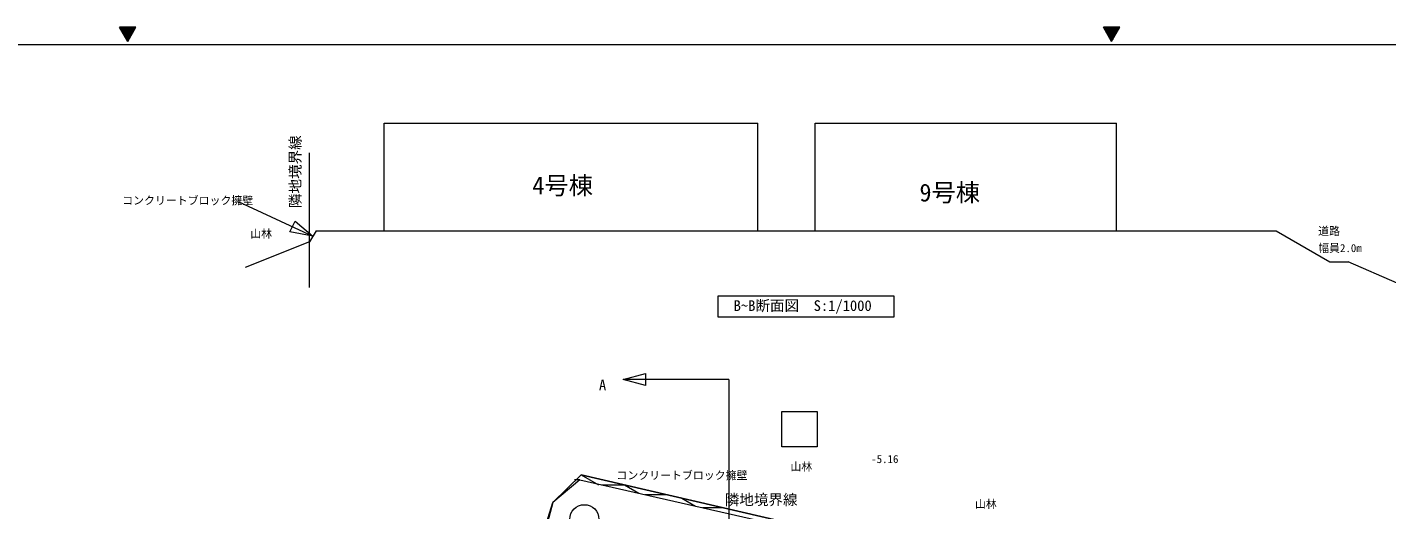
# Model space of a CAD drawing. Units: millimetres, scale not verified. Extents: x -309732 to 250332, y -218215 to 176215.
# Drawn here: x -182651 to 9106, y 108078 to 176215 of the extents above; entities that cross this region are included whole.
import ezdxf
from ezdxf.enums import TextEntityAlignment as Align

# ---------------------------------------------------------------- set-up
doc = ezdxf.new("R2010")
doc.units = ezdxf.units.MM
doc.header["$LTSCALE"] = 1000
for name, color, linetype, lineweight in [('0-1__0-0_', 5, 'Continuous', 9), ('0-4_一般', 7, 'Continuous', 9), ('0-5_寸法', 7, 'Continuous', 9)]:
    doc.layers.add(name, color=color, linetype=linetype, lineweight=lineweight)
doc.styles.add('ＭＳ ゴシック', font='')
doc.styles.get('ＭＳ ゴシック').set_extended_font_data('MS Gothic')

msp = doc.modelspace()

# ---------------------------------------------------------------- linework, layer by layer
at = {"layer": '0-1__0-0_'}
for p, q in [((-168466, 174215), (-169620, 176215)), ((-167311, 176215), (-169620, 176215)), ((-169610, 176196), (-169591, 176215)), ((-169558, 176106), (-169450, 176215)), ((-169506, 176017), (-169308, 176215)), ((-169454, 175927), (-169167, 176215)), ((-169403, 175838), (-169025, 176215)), ((-169351, 175748), (-168884, 176215)), ((-169299, 175658), (-168742, 176215)), ((-169247, 175568), (-168601, 176215)), ((-169196, 175479), (-168460, 176215)), ((-169144, 175389), (-168318, 176215)), ((-169092, 175300), (-168177, 176215)), ((-169040, 175210), (-168035, 176215)), ((-168989, 175120), (-167894, 176215)), ((-168937, 175031), (-167753, 176215)), ((-168885, 174941), (-167611, 176215)), ((-168833, 174851), (-167470, 176215)), ((-168782, 174762), (-167328, 176215)), ((-168730, 174672), (-167481, 175921)), ((-168678, 174582), (-167674, 175586)), ((-168626, 174493), (-167867, 175252)), ((-168574, 174403), (-168060, 174917)), ((-168523, 174313), (-168254, 174582)), ((-168466, 174215), (-167311, 176215)), ((-29700, 174215), (-30855, 176215)), ((-28545, 176215), (-30855, 176215)), ((-30844, 176196), (-30825, 176215)), ((-30792, 176106), (-30684, 176215)), ((-30740, 176017), (-30542, 176215)), ((-30689, 175927), (-30401, 176215)), ((-30637, 175838), (-30260, 176215)), ((-30585, 175748), (-30118, 176215)), ((-30533, 175658), (-29977, 176215)), ((-30482, 175568), (-29835, 176215)), ((-30430, 175479), (-29694, 176215)), ((-30378, 175389), (-29552, 176215)), ((-30326, 175300), (-29411, 176215)), ((-30274, 175210), (-29270, 176215)), ((-30223, 175120), (-29128, 176215)), ((-30171, 175031), (-28987, 176215)), ((-30119, 174941), (-28845, 176215)), ((-30068, 174851), (-28704, 176215)), ((-30016, 174762), (-28562, 176215)), ((-29964, 174672), (-28715, 175921)), ((-29912, 174582), (-28908, 175586)), ((-29860, 174493), (-29101, 175252)), ((-29809, 174403), (-29294, 174917)), ((-29757, 174313), (-29488, 174582)), ((-29700, 174215), (-28545, 176215)), ((247832, 173715), (-307232, 173715)), ((-168471, 174224), (-168447, 174248)), ((-29705, 174224), (-29681, 174248))]:
    msp.add_line(p, q, dxfattribs=at)
at = {"layer": '0-4_一般'}
for p, q in [((-132317, 162673), (-79597, 162673)), ((-132317, 147473), (-132317, 162673)), ((-79597, 147473), (-79597, 162673)), ((-71538, 162673), (-28998, 162673)), ((-71538, 147473), (-71538, 162673)), ((-28998, 147473), (-28998, 162673)), ((-142812, 139473), (-142812, 158473)), ((-152812, 151573), (-142362, 146694)), ((-141872, 147473), (-6508, 147473)), ((-83689, 126473), (-98612, 126473)), ((-83689, 126473), (-83689, -151027)), ((-104712, 112320), (-105462, 112320)), ((-104512, 113020), (-102062, 111605)), ((-101630, 111620), (-98362, 111620)), ((-98425, 111605), (-96387, 110429)), ((-95512, 110230), (-92506, 110230)), ((-90312, 109720), (-88395, 108614)), ((-87412, 108390), (-84588, 108390))]:
    msp.add_line(p, q, dxfattribs=at)
for points in [[(-141912, 147473), (-142812, 145914), (-151912, 142273)], [(-6508, 147473), (1051, 143109), (3666, 143109)], [(11338, 138773), (10587, 140073), (3666, 143109)], [(-104512, 113020), (-108512, 109120), (-111112, 100820), (-116412, 57320), (-119512, 54220), (-122612, 53071), (-143312, 41120), (-144412, 38020), (-142812, 21420), (-142812, -9680), (-135162, -21430), (-124612, -32230), (-124862, -52780), (-143712, -87630), (-152117, -105027), (-157160, -126727), (-99079, -138357), (-18612, -146580), (-6832, -149318), (-4010, -144380), (12588, -148112)], [(-104712, 112320), (-108512, 109120), (-110612, 101170), (-115012, 56820), (-118112, 53020), (-141312, 40120), (-142062, 38270), (-142062, 35120), (-142062, 33520), (-142062, -8080), (-132612, -23980)], [(-104712, 112320), (-66412, 103620), (-33412, 102420), (-5312, 73520), (6388, 34520)], [(-44012, 103560), (-66212, 104120), (-104512, 113020)]]:
    msp.add_lwpolyline(points, dxfattribs=at)
for points in [[(-85212, 138273), (-60412, 138273), (-60412, 135273), (-85212, 135273)], [(-76212, 121973), (-71212, 121973), (-71212, 116973), (-76212, 116973)], [(-104512, 113020), (-66212, 104120), (-42412, 103520), (-32612, 103870), (-3012, 72920), (3188, 46220), (6388, 34520), (-2012, -23980), (-132612, -23980), (-135612, -20980), (-142812, -9680), (-142812, 21420), (-144412, 38020), (-143312, 41120), (-122612, 53071), (-119512, 54220), (-116412, 57320), (-111112, 100820), (-108512, 109120)]]:
    msp.add_lwpolyline(points, close=True, dxfattribs=at)
msp.add_circle((-104072, 106745), 2060, dxfattribs=at)
at = {"layer": '0-5_寸法'}
for points in [[(-144843, 148850), (-142362, 146694), (-145589, 147321)], [(-95437, 125623), (-98612, 126473), (-95437, 127324)]]:
    msp.add_lwpolyline(points, close=True, dxfattribs=at)

# ---------------------------------------------------------------- texts
at = {"layer": '0-4_一般', "style": 'ＭＳ ゴシック'}
msp.add_text('隣地境界線', height=1505, rotation=90, dxfattribs=at).set_placement((-143641, 150682), align=Align.BOTTOM_LEFT)
for s, height, p in [('4号棟', 2509, (-111412, 151855)), ('9号棟', 2509, (-56812, 150855)), ('9号棟', 2509, (-56812, 150855)), ('コンクリートブロック擁壁', 1129, (-169251, 150842)), ('山林', 1129, (-151200, 146149)), ('道路', 1129, (-580, 146529)), ('幅員2.0m', 1129, (-580, 144123)), ('B~B断面図\u3000S:1/1000', 1505, (-83015, 135702)), ('A', 1505, (-102012, 124502)), ('-5.16', 1129, (-63612, 114342)), ('コンクリートブロック擁壁', 1129, (-99551, 112042)), ('山林', 1129, (-75012, 113269)), ('隣地境界線', 1505, (-84270, 108308)), ('山林', 1129, (-48987, 107996))]:
    msp.add_text(s, height=height, dxfattribs=at).set_placement(p, align=Align.BOTTOM_LEFT)

doc.saveas('drawing.dxf')
